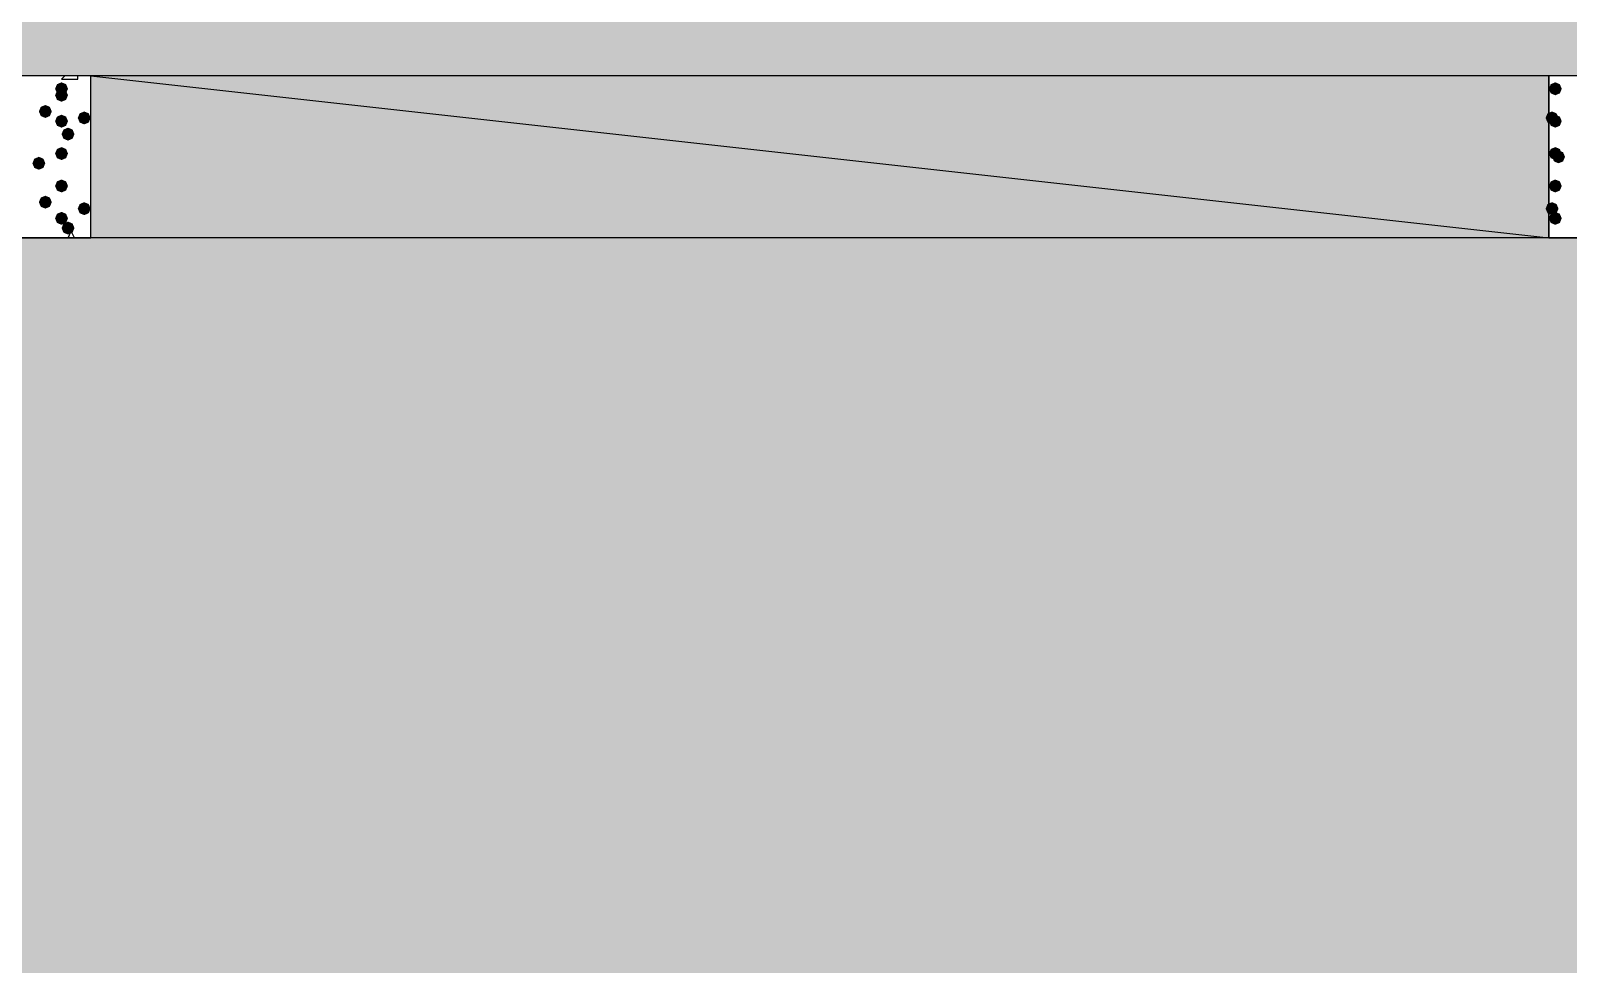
# Model space of a CAD drawing. Header units: millimetres. Extents: x 0 to 420, y 0 to 297.
# Drawn here: x 350.8 to 370.88, y 195.15 to 207.35 of the extents above; entities that cross this region are included whole.
import ezdxf

# ---------------------------------------------------------------- set-up
doc = ezdxf.new("R2010")
doc.units = ezdxf.units.MM
doc.layers.get('0').update_dxf_attribs({"linetype": 'CONTINUOUS'})

msp = doc.modelspace()

# ---------------------------------------------------------------- hatches: boundary and pattern name
at = {"true_color": 0x000008}
h = msp.add_hatch(color=0, dxfattribs=at)
h.paths.add_polyline_path([(385.826, 225.806), (39.708667, 225.806), (385.826, 206.756)], flags=0)
h.paths.add_polyline_path([(39.708667, 225.806), (385.826, 206.756), (39.708667, 206.756)], flags=0)
h = msp.add_hatch(color=0, dxfattribs=at)
h.paths.add_polyline_path([(370.628333, 206.756), (351.578333, 206.756), (370.628333, 204.639333)], flags=0)
h.paths.add_polyline_path([(351.578333, 206.756), (370.628333, 204.639333), (351.578333, 204.639333)], flags=0)
at = {"true_color": 0x000007}
for points in [[(351.282, 206.586667), (351.257129, 206.526871), (351.197333, 206.502), (351.137538, 206.526871), (351.112667, 206.586667), (351.137537, 206.646462), (351.197333, 206.671333), (351.257129, 206.646463)], [(351.282, 206.502), (351.257129, 206.442204), (351.197333, 206.417333), (351.137538, 206.442204), (351.112667, 206.502), (351.137537, 206.561796), (351.197333, 206.586667), (351.257129, 206.561796)], [(370.797667, 206.586667), (370.772796, 206.526871), (370.713, 206.502), (370.653204, 206.526871), (370.628333, 206.586667), (370.653204, 206.646462), (370.713, 206.671333), (370.772796, 206.646463)], [(351.070333, 206.290333), (351.045462, 206.230537), (350.985667, 206.205667), (350.925871, 206.230537), (350.901, 206.290333), (350.925871, 206.350129), (350.985667, 206.375), (351.045462, 206.350129)], [(351.282, 206.163333), (351.257129, 206.103537), (351.197333, 206.078667), (351.137538, 206.103537), (351.112667, 206.163333), (351.137537, 206.223129), (351.197333, 206.248), (351.257129, 206.223129)], [(351.578333, 206.205667), (351.553463, 206.145871), (351.493667, 206.121), (351.433871, 206.145871), (351.409, 206.205667), (351.433871, 206.265462), (351.493667, 206.290333), (351.553462, 206.265463)], [(370.755333, 206.205667), (370.730462, 206.145871), (370.670667, 206.121), (370.610871, 206.145871), (370.586, 206.205667), (370.610871, 206.265462), (370.670667, 206.290333), (370.730462, 206.265463)], [(370.797667, 206.163333), (370.772796, 206.103537), (370.713, 206.078667), (370.653204, 206.103537), (370.628333, 206.163333), (370.653204, 206.223129), (370.713, 206.248), (370.772796, 206.223129)], [(351.366667, 205.994), (351.341796, 205.934204), (351.282, 205.909333), (351.222204, 205.934204), (351.197333, 205.994), (351.222204, 206.053796), (351.282, 206.078667), (351.341796, 206.053796)], [(350.985667, 205.613), (350.960796, 205.553204), (350.901, 205.528333), (350.841204, 205.553204), (350.816333, 205.613), (350.841204, 205.672796), (350.901, 205.697667), (350.960796, 205.672796)], [(351.282, 205.74), (351.257129, 205.680204), (351.197333, 205.655333), (351.137538, 205.680204), (351.112667, 205.74), (351.137537, 205.799796), (351.197333, 205.824667), (351.257129, 205.799796)], [(370.797667, 205.74), (370.772796, 205.680204), (370.713, 205.655333), (370.653204, 205.680204), (370.628333, 205.74), (370.653204, 205.799796), (370.713, 205.824667), (370.772796, 205.799796)], [(370.84, 205.697667), (370.815129, 205.637871), (370.755333, 205.613), (370.695538, 205.637871), (370.670667, 205.697667), (370.695537, 205.757462), (370.755333, 205.782333), (370.815129, 205.757463)], [(351.282, 205.316667), (351.257129, 205.256871), (351.197333, 205.232), (351.137538, 205.256871), (351.112667, 205.316667), (351.137537, 205.376462), (351.197333, 205.401333), (351.257129, 205.376463)], [(351.282, 205.316667), (351.257129, 205.256871), (351.197333, 205.232), (351.137538, 205.256871), (351.112667, 205.316667), (351.137537, 205.376462), (351.197333, 205.401333), (351.257129, 205.376463)], [(370.797667, 205.316667), (370.772796, 205.256871), (370.713, 205.232), (370.653204, 205.256871), (370.628333, 205.316667), (370.653204, 205.376462), (370.713, 205.401333), (370.772796, 205.376463)], [(351.070333, 205.105), (351.045462, 205.045204), (350.985667, 205.020333), (350.925871, 205.045204), (350.901, 205.105), (350.925871, 205.164796), (350.985667, 205.189667), (351.045462, 205.164796)], [(351.578333, 205.020333), (351.553463, 204.960537), (351.493667, 204.935667), (351.433871, 204.960537), (351.409, 205.020333), (351.433871, 205.080129), (351.493667, 205.105), (351.553462, 205.080129)], [(370.755333, 205.020333), (370.730462, 204.960537), (370.670667, 204.935667), (370.610871, 204.960537), (370.586, 205.020333), (370.610871, 205.080129), (370.670667, 205.105), (370.730462, 205.080129)], [(351.282, 204.893333), (351.257129, 204.833537), (351.197333, 204.808667), (351.137538, 204.833537), (351.112667, 204.893333), (351.137537, 204.953129), (351.197333, 204.978), (351.257129, 204.953129)], [(370.797667, 204.893333), (370.772796, 204.833537), (370.713, 204.808667), (370.653204, 204.833537), (370.628333, 204.893333), (370.653204, 204.953129), (370.713, 204.978), (370.772796, 204.953129)], [(351.366667, 204.766333), (351.341796, 204.706537), (351.282, 204.681667), (351.222204, 204.706537), (351.197333, 204.766333), (351.222204, 204.826129), (351.282, 204.851), (351.341796, 204.826129)]]:
    msp.add_hatch(color=0, dxfattribs=at).paths.add_polyline_path(points, flags=0)
at = {"true_color": 0x000008}
h = msp.add_hatch(color=0, dxfattribs=at)
h.paths.add_polyline_path([(385.826, 204.639333), (224.409, 204.639333), (385.826, 185.547)], flags=0)
h.paths.add_polyline_path([(224.409, 204.639333), (385.826, 185.547), (224.409, 185.547)], flags=0)

# ---------------------------------------------------------------- linework, layer by layer
at = {"color": 0, "true_color": 0x000008}
for points in [[(39.708667, 225.806), (385.826, 206.756), (39.708667, 206.756)], [(370.628333, 206.756), (351.578333, 206.756), (370.628333, 204.639333)], [(351.578333, 206.756), (370.628333, 204.639333), (351.578333, 204.639333)], [(385.826, 204.639333), (224.409, 204.639333), (385.826, 185.547)]]:
    msp.add_lwpolyline(points, close=True, dxfattribs=at)
at = {"color": 0, "true_color": 0x000007}
for points in [[(349.461667, 206.756), (349.461667, 204.639333), (351.578333, 204.639333), (351.578333, 206.756)], [(370.628333, 206.756), (370.628333, 204.639333), (372.745, 204.639333), (372.745, 206.756)]]:
    msp.add_lwpolyline(points, close=True, dxfattribs=at)
for points in [[(351.197333, 206.713667), (351.239667, 206.756)], [(351.197333, 206.713667), (351.409, 206.713667)], [(351.409, 206.713667), (351.409, 206.756)], [(351.282, 204.639333), (351.324333, 204.724)], [(351.366667, 204.639333), (351.324333, 204.724)]]:
    msp.add_lwpolyline(points, dxfattribs=at)

doc.saveas('drawing.dxf')
